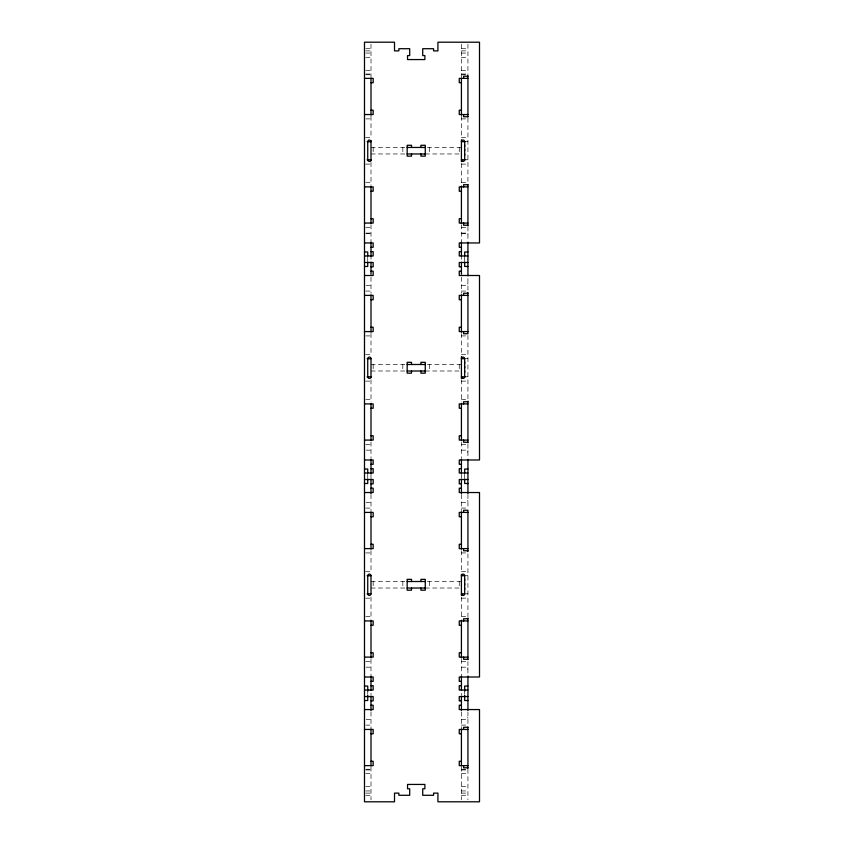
<?xml version="1.0" encoding="UTF-8"?>
<svg xmlns="http://www.w3.org/2000/svg" width="844" height="844" viewBox="0 0 844 844"><rect width="100%" height="100%" fill="white"/><g stroke="black" fill="none" stroke-linecap="round" stroke-linejoin="round"><path stroke-width="0.63" stroke-dasharray="4.22 3.17" d="M467.935 667.53L467.755 669.345M467.935 450.496L467.755 452.31M467.935 234.252L467.935 233.471M365.79 48.709L371.001 48.709M461.425 48.709L467.935 48.709M365.79 50.883L371.001 50.883M461.425 50.883L467.935 50.883M365.79 53.056L371.001 53.056M461.425 53.056L467.935 53.056M365.79 57.392L371.001 57.392M461.425 57.392L467.935 57.392M365.79 70.411L371.001 70.411M461.425 70.411L467.935 70.411M365.79 74.029L371.001 74.029M461.425 74.029L466.637 74.029M365.79 74.757L371.001 74.757M461.425 74.757L466.637 74.757M365.79 118.888L371.001 118.888M461.425 118.888L467.935 118.888M365.568 137.329L371.001 137.329M461.425 137.329L467.935 137.329M464.685 141.676L467.935 141.676M371.001 147.457L405.004 147.457M427.423 147.457L461.425 147.457M371.001 153.967L407.167 153.967M425.26 153.967L461.425 153.967M464.685 159.759L467.935 159.759M365.568 164.095L371.001 164.095M461.425 164.095L467.935 164.095M365.79 182.547L371.001 182.547M461.425 182.547L466.637 182.547M365.79 227.395L371.001 227.395M461.425 227.395L467.935 227.395M366.117 233.123L371.001 233.123M461.425 233.123L467.935 233.123M365.79 233.292L371.001 233.292M461.425 233.292L467.935 233.292M366.117 285.335L371.001 285.335M461.425 285.335L467.935 285.335M365.79 291.064L371.001 291.064M461.425 291.064L467.935 291.064L467.935 277.317M365.79 335.912L371.001 335.912M461.425 335.912L467.935 335.912M365.568 354.364L371.001 354.364M461.425 354.364L467.935 354.364M464.685 358.7L467.935 358.7M371.001 364.492L405.004 364.492M427.423 364.492L461.425 364.492M371.001 371.001L407.167 371.001M425.26 371.001L461.425 371.001M464.685 376.783L467.935 376.783M365.568 381.129L371.001 381.129M461.425 381.129L467.935 381.129M365.79 399.571L371.001 399.571M461.425 399.571L467.935 399.571M365.79 444.429L371.001 444.429M461.425 444.429L467.935 444.429M366.117 450.147L371.001 450.147M461.425 450.147L467.935 450.147M366.117 502.359L371.001 502.359M461.425 502.359L467.935 502.359M365.79 508.088L371.001 508.088M461.425 508.088L467.935 508.088M365.79 552.936L371.001 552.936M461.425 552.936L467.935 552.936L467.935 617.143M365.568 571.388L371.001 571.388M461.425 571.388L467.935 571.388M464.685 575.724L467.935 575.724M371.001 581.516L405.004 581.516M427.423 581.516L461.425 581.516M371.001 588.025L407.167 588.025M425.26 588.025L461.425 588.025M464.685 593.817L467.935 593.817M365.568 598.153L371.001 598.153M461.425 598.153L467.935 598.153M365.79 616.605L371.001 616.605M461.425 616.605L467.935 616.605M365.79 661.453L371.001 661.453M461.425 661.453L466.637 661.453M366.117 667.182L371.001 667.182M461.425 667.182L467.935 667.182M366.117 719.394L371.001 719.394M461.425 719.394L467.935 719.394M365.79 725.112L371.001 725.112M461.425 725.112L467.935 725.112M365.79 769.243L371.001 769.243M461.425 769.243L466.637 769.243M365.79 769.971L371.001 769.971M461.425 769.971L466.637 769.971M365.79 773.589L371.001 773.589M461.425 773.589L467.935 773.589M365.79 786.608L371.001 786.608M461.425 786.608L467.935 786.608M365.79 790.944L371.001 790.944M461.425 790.944L467.935 790.944M365.79 793.117L371.001 793.117M461.425 793.117L467.935 793.117M365.79 795.291L371.001 795.291M461.425 795.291L467.935 795.291M467.755 283.173L467.935 284.206M467.755 500.197L467.935 501.231M467.755 717.231L467.935 718.265M467.935 44.194L467.935 74.757M467.935 118.065L467.935 182.547M467.935 226.857L467.935 241.975M467.935 335.374L467.935 399.845M467.935 444.155L467.935 458.165M467.935 494.478L467.935 508.626M467.935 661.453L467.935 675.611M467.935 711.925L467.935 725.935M467.935 769.243L467.935 799.806M464.685 257.251L464.685 261.197M464.685 474.286L464.685 478.231M464.685 691.974L464.685 694.074M461.425 44.194L461.425 77.015M461.425 116.166L461.425 138.142M461.425 163.557L461.425 184.72M461.425 224.683L461.425 241.975M461.425 257.23L461.425 259.224M461.425 277.191L461.425 293.227M461.425 333.475L461.425 355.44M461.425 379.768L461.425 402.018M461.425 441.982L461.425 458.303M461.425 474.265L461.425 478.253M461.425 494.478L461.425 510.525M461.425 550.773L461.425 572.749M461.425 597.067L461.425 619.317M461.425 659.28L461.425 675.327M461.425 693.283L461.425 695.277M461.425 711.977L461.425 727.834M461.425 766.985L461.425 799.806M459.252 147.457L459.252 153.967M459.252 364.492L459.252 371.001M459.252 581.516L459.252 588.025M429.596 147.457L429.596 153.967M429.596 364.492L429.596 371.001M429.596 581.516L429.596 588.025M402.831 147.457L402.831 153.967M402.831 364.492L402.831 371.001M402.831 581.516L402.831 588.025M373.164 147.457L373.164 153.967M373.164 364.492L373.164 371.001M373.164 581.516L373.164 588.025M371.001 44.194L371.001 77.015M371.001 116.166L371.001 138.142M371.001 162.47L371.001 184.72M371.001 224.683L371.001 241.975M371.001 257.23L371.001 259.224M371.001 277.191L371.001 293.227M371.001 333.475L371.001 355.44M371.001 379.768L371.001 402.018M371.001 441.982L371.001 458.303M371.001 474.265L371.001 478.253M371.001 494.478L371.001 510.525M371.001 550.773L371.001 572.749M371.001 597.067L371.001 619.317M371.001 659.28L371.001 675.327M371.001 693.283L371.001 695.277M371.001 711.977L371.001 727.834M371.001 766.985L371.001 799.806M367.741 257.251L367.741 261.197M367.741 474.286L367.741 478.231M367.741 691.974L367.741 694.074"/><path stroke-width="1.27" d="M464.685 589.291L464.685 588.162M464.685 584.776L464.685 583.637M464.685 580.25L464.685 579.121M464.685 372.267L464.685 371.138M464.685 367.741L464.685 366.612M464.685 363.226L464.685 362.087M464.685 155.233L464.685 154.104M464.685 150.717L464.685 149.588M464.685 146.191L464.685 145.062M467.935 76.203L463.599 76.203L463.599 78.376M364.492 78.376L373.164 78.376L373.164 82.712L371.001 82.712M467.935 78.376L459.252 78.376L459.252 82.712L461.425 82.712M371.001 110.205L373.164 110.205L373.164 114.541L364.492 114.541M461.425 110.205L459.252 110.205L459.252 114.541L467.935 114.541M467.935 116.715L463.599 116.715L463.599 114.541M367.087 141.676L371.001 141.676A1.625 1.625 0 0 0 369.366 140.041A1.625 1.625 0 0 0 367.741 141.676L367.741 159.759A1.625 1.625 0 0 0 369.366 161.383A1.625 1.625 0 0 0 371.001 159.759L367.087 159.759M465.329 141.676L461.425 141.676A1.625 1.625 0 0 1 463.05 140.041A1.625 1.625 0 0 1 464.685 141.676L464.685 159.759A1.625 1.625 0 0 1 463.05 161.383A1.625 1.625 0 0 1 461.425 159.759L465.329 159.759M407.167 147.457L425.26 147.457M407.167 153.967L425.26 153.967M467.935 184.72L463.599 184.72L463.599 186.883M364.492 186.883L373.164 186.883L373.164 191.229L371.001 191.229M467.935 186.883L459.252 186.883L459.252 191.229L461.425 191.229M371.001 218.712L373.164 218.712L373.164 223.059L364.492 223.059M461.425 218.712L459.252 218.712L459.252 223.059L467.935 223.059M467.935 225.232L463.599 225.232L463.599 223.059M364.492 242.956L373.164 242.956L373.164 247.292L371.001 247.292M461.425 247.292L459.252 247.292L459.252 242.956L479.508 242.956L479.508 42.2L437.92 42.2L437.92 50.883L433.573 50.883L433.573 48.709L422.728 48.709L422.728 55.588L424.891 55.588L424.891 59.565L407.536 59.565L407.536 55.588L409.699 55.588L409.699 48.709L398.853 48.709L398.853 50.883L394.507 50.883L394.507 42.2L364.492 42.2L364.492 801.8L394.507 801.8L394.507 793.117L398.853 793.117L398.853 795.291L409.699 795.291L409.699 788.781L407.536 788.781L407.536 784.435L424.891 784.435L424.891 788.781L422.728 788.781L422.728 795.291L433.573 795.291L433.573 793.117L437.92 793.117L437.92 801.8L479.508 801.8L479.508 709.561L459.252 709.561L459.252 705.225L461.425 705.225M371.001 251.628L373.164 251.628L373.164 255.975L364.492 255.975M461.425 251.628L459.252 251.628L459.252 255.975L467.935 255.975M364.492 251.997L367.741 251.997L367.741 255.943M467.935 251.997L464.685 251.997L464.685 255.943M364.492 262.484L373.164 262.484L373.164 266.82L371.001 266.82M467.935 262.484L459.252 262.484L459.252 266.82L461.425 266.82M364.492 266.461L367.741 266.461L367.741 262.062M467.935 266.461L464.685 266.461L464.685 262.062M371.001 271.167L373.164 271.167L373.164 275.503L364.492 275.503M461.425 271.167L459.252 271.167L459.252 275.503L479.508 275.503L479.508 459.98L459.252 459.98L459.252 464.316L461.425 464.316M467.935 293.227L463.599 293.227L463.599 295.4M364.492 295.4L373.164 295.4L373.164 299.736L371.001 299.736M467.935 295.4L459.252 295.4L459.252 299.736L461.425 299.736M371.001 327.229L373.164 327.229L373.164 331.576L364.492 331.576M461.425 327.229L459.252 327.229L459.252 331.576L467.935 331.576M367.087 358.7L371.001 358.7L371.001 377.595M464.685 358.7L461.425 358.7A1.625 1.625 0 0 1 463.05 357.075A1.625 1.625 0 0 1 464.685 358.7L464.685 376.783A1.625 1.625 0 0 1 463.05 378.418A1.625 1.625 0 0 1 461.425 376.783L465.329 376.783M407.167 364.492L425.26 364.492M407.167 371.001L425.26 371.001M367.087 376.783L371.001 376.783A1.625 1.625 0 0 1 369.366 378.418A1.625 1.625 0 0 1 367.741 376.783L367.741 358.7A1.625 1.625 0 0 1 369.366 357.075A1.625 1.625 0 0 1 371.001 358.7M467.935 401.744L463.599 401.744L463.599 403.917M364.492 403.917L373.164 403.917L373.164 408.253L371.001 408.253M467.935 403.917L459.252 403.917L459.252 408.253L461.425 408.253M371.001 435.747L373.164 435.747L373.164 440.083L364.492 440.083M461.425 435.747L459.252 435.747L459.252 440.083L467.935 440.083M467.935 442.256L463.599 442.256L463.599 440.083M364.492 459.98L373.164 459.98L373.164 464.316L371.001 464.316M371.001 468.663L373.164 468.663L373.164 472.999L364.492 472.999M461.425 468.663L459.252 468.663L459.252 472.999L467.935 472.999M364.492 469.021L367.741 469.021L367.741 472.967M467.935 469.021L464.685 469.021L464.685 472.967M364.492 479.508L373.164 479.508L373.164 483.855L371.001 483.855M467.935 479.508L459.252 479.508L459.252 483.855L461.425 483.855M364.492 483.496L367.741 483.496L367.741 479.086M467.935 483.496L464.685 483.496L464.685 479.086M371.001 488.191L373.164 488.191L373.164 492.537L364.492 492.537M461.425 488.191L459.252 488.191L459.252 492.537L479.508 492.537L479.508 677.004L459.252 677.004L459.252 681.351L461.425 681.351M364.492 512.424L373.164 512.424L373.164 516.771L371.001 516.771M467.935 512.424L459.252 512.424L459.252 516.771L461.425 516.771M371.001 544.264L373.164 544.264L373.164 548.6L364.492 548.6M461.425 544.264L459.252 544.264L459.252 548.6L467.935 548.6M467.935 550.773L463.599 550.773L463.599 548.6M367.087 575.724L371.001 575.724L371.001 593.817A1.625 1.625 0 0 1 369.366 595.442A1.625 1.625 0 0 1 367.741 593.817L367.741 575.724A1.625 1.625 0 0 1 369.366 574.099A1.625 1.625 0 0 1 371.001 575.724M464.685 575.724L461.425 575.724A1.625 1.625 0 0 1 463.05 574.099A1.625 1.625 0 0 1 464.685 575.724L464.685 593.817A1.625 1.625 0 0 1 463.05 595.442A1.625 1.625 0 0 1 461.425 593.817L464.685 593.817M407.167 581.516L425.26 581.516M407.167 588.025L425.26 588.025M367.087 593.817L371.001 593.817M467.935 618.768L463.599 618.768L463.599 620.941M364.492 620.941L373.164 620.941L373.164 625.288L371.001 625.288M467.935 620.941L459.252 620.941L459.252 625.288L461.425 625.288M371.001 652.771L373.164 652.771L373.164 657.117L364.492 657.117M461.425 652.771L459.252 652.771L459.252 657.117L467.935 657.117M467.935 659.28L463.599 659.28L463.599 657.117M364.492 677.004L373.164 677.004L373.164 681.351L371.001 681.351M371.001 685.687L373.164 685.687L373.164 690.033L364.492 690.033M461.425 685.687L459.252 685.687L459.252 690.033L467.935 690.033M364.492 686.056L367.741 686.056L367.741 691.31M467.935 686.056L464.685 686.056L464.685 691.31M364.492 696.543L373.164 696.543L373.164 700.879L371.001 700.879M467.935 696.543L459.252 696.543L459.252 700.879L461.425 700.879M364.492 700.52L367.741 700.52L367.741 695.256M467.935 700.52L464.685 700.52L464.685 695.256M371.001 705.225L373.164 705.225L373.164 709.561L364.492 709.561M467.935 727.285L463.599 727.285L463.599 729.459M364.492 729.459L373.164 729.459L373.164 733.795L371.001 733.795M467.935 729.459L459.252 729.459L459.252 733.795L461.425 733.795M371.001 761.288L373.164 761.288L373.164 765.624L364.492 765.624M461.425 761.288L459.252 761.288L459.252 765.624L467.935 765.624M467.935 767.797L463.599 767.797L463.599 765.624M467.935 75.654L467.935 116.989M467.935 184.446L467.935 225.77M467.935 242.597L467.935 275.861M467.935 292.414L467.935 333.739L463.599 333.739L463.599 331.576M467.935 401.206L467.935 442.794M467.935 459.379L467.935 493.508M467.935 551.586L467.935 510.261L463.599 510.261L463.599 512.424M467.935 618.23L467.935 659.554M467.935 676.033L467.935 710.532M467.935 727.011L467.935 768.346M461.425 78.102L461.425 115.09M461.425 139.777L461.425 161.658M461.425 186.07L461.425 223.333M461.425 242.27L461.425 256.238M461.425 262.22L461.425 274.194M461.425 294.862L461.425 332.114M461.425 356.527L461.425 378.418M461.425 403.917L461.425 440.083M461.425 459.294L461.425 473.262M461.425 479.255L461.425 493.508M461.425 511.886L461.425 549.138M461.425 574.374L461.425 595.442M461.425 620.667L461.425 657.93M461.425 676.033L461.425 690.297M461.425 696.279L461.425 710.532M461.425 728.91L461.425 765.898M420.913 147.457L420.913 145.284L425.26 145.284L425.26 156.14L420.913 156.14L420.913 153.967M420.913 364.492L420.913 362.319L425.26 362.319L425.26 373.164L420.913 373.164L420.913 371.001M420.913 581.516L420.913 579.343L425.26 579.343L425.26 590.199L420.913 590.199L420.913 588.025M411.513 147.457L411.513 145.284L407.167 145.284L407.167 156.14L411.513 156.14L411.513 153.967M411.513 364.492L411.513 362.319L407.167 362.319L407.167 373.164L411.513 373.164L411.513 371.001M411.513 581.516L411.513 579.343L407.167 579.343L407.167 590.199L411.513 590.199L411.513 588.025M371.001 78.102L371.001 115.09M371.001 140.589L371.001 160.845M371.001 186.07L371.001 223.333M371.001 242.27L371.001 256.238M371.001 262.22L371.001 274.194M371.001 294.862L371.001 332.114M371.001 403.917L371.001 440.083M371.001 459.294L371.001 473.262M371.001 479.255L371.001 493.508M371.001 511.886L371.001 549.138M371.001 620.667L371.001 657.93M371.001 676.033L371.001 690.297M371.001 696.279L371.001 710.532M371.001 728.91L371.001 765.898"/></g></svg>
